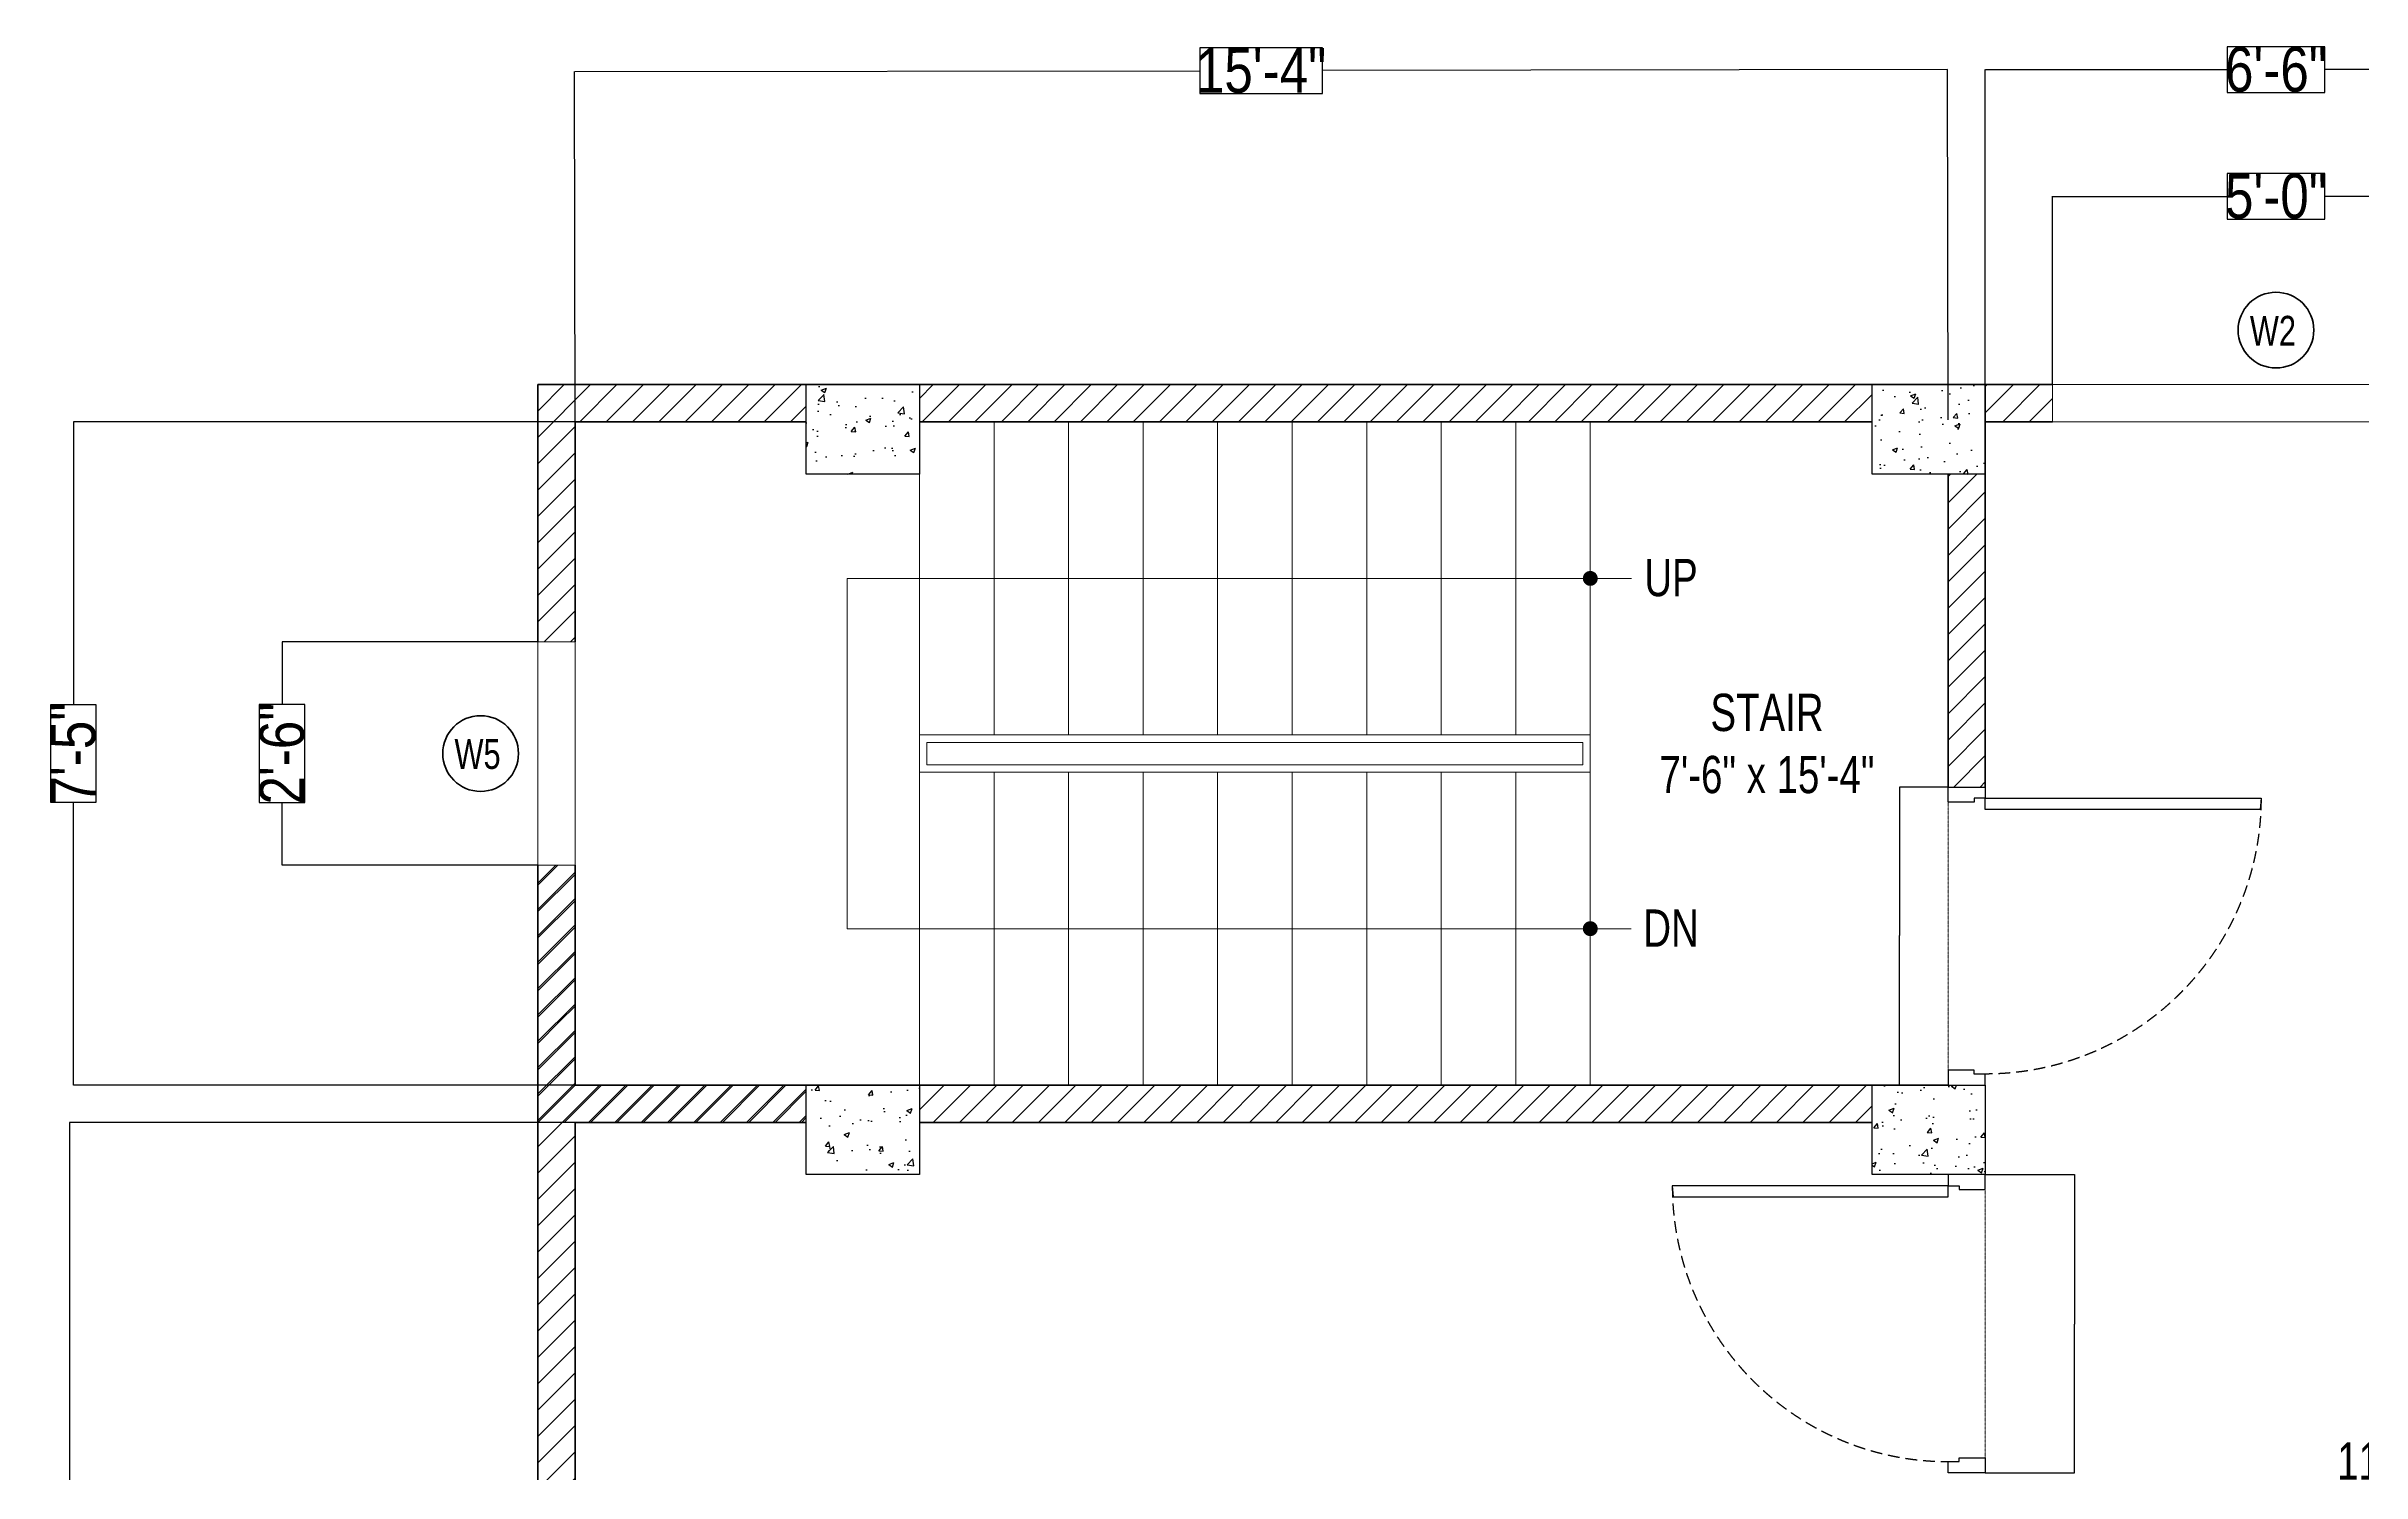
# Model space of a CAD drawing. Header units: feet. Extents: x 148946 to 3067997, y -35197 to 1690597.
# Drawn here: x 1116901 to 1427556, y 1427142 to 1618542 of the extents above; entities that cross this region are included whole.
import ezdxf

# ---------------------------------------------------------------- set-up
doc = ezdxf.new("R2010")
doc.units = ezdxf.units.FT
doc.header["$MEASUREMENT"] = 0
doc.header["$PDMODE"] = 35
doc.header["$PDSIZE"] = -10
doc.linetypes.add('DASHED2', pattern=[9.525, 6.35, -3.175])
doc.linetypes.add('HIDDEN', pattern=[0.375, 0.25, -0.125])
for name, color, linetype, lineweight in [('A-brick wall', 7, 'Continuous', 35), ('A-RAIL', 31, 'Continuous', 18), ('A-STAIR', 240, 'Continuous', 18), ('A-Text', 255, 'Continuous', 18), ('A-window sill', 66, 'Continuous', 15), ('col', 1, 'Continuous', 30), ('DIM', 13, 'Continuous', 9), ('FH_wall', 139, 'Continuous', 60), ('Glass', 209, 'Continuous', 5), ('Hach', 252, 'Continuous', 5), ('Hatch', 252, 'Continuous', 5)]:
    doc.layers.add(name, color=color, linetype=linetype, lineweight=lineweight)
doc.layers.add('D1', color=191, linetype='Continuous')
doc.styles.add('ARIAL', font='arial.ttf', dxfattribs={"width": 0.9})
doc.styles.get("Standard").update_dxf_attribs({"font": 'ARIALN.TTF'})
doc.dimstyles.new('Copy of 1-4', dxfattribs={"dimtxt": 48, "dimasz": 4, "dimexe": 2, "dimexo": 1.5, "dimgap": -1.5, "dimtad": 0, "dimdec": 1, "dimlfac": 0.01, "dimzin": 3, "dimdsep": 46, "dimlunit": 4, "dimtxsty": 'Standard', "dimcen": 0.09, "dimdle": 4, "dimclrd": 256, "dimclre": 256, "dimclrt": 7, "dimadec": 0, "dimazin": 0, "dimtfac": 1, "dimtdec": 1, "dimtofl": 0, "dimtmove": 2, "dimatfit": 3, "dimfxl": 2, "dimfrac": 1, "dimtolj": 1, "dimtzin": 0, "dimlwd": -1, "dimlwe": -1, "dimarcsym": 0})
doc.dimstyles.new('latest', dxfattribs={"dimtxt": 960, "dimasz": 4, "dimexe": 2, "dimexo": 1.5, "dimgap": -1.5, "dimtad": 0, "dimdec": 1, "dimlfac": 0.001, "dimzin": 3, "dimdsep": 46, "dimlunit": 4, "dimtxsty": 'Standard', "dimcen": 0.09, "dimdle": 4, "dimclrd": 256, "dimclre": 256, "dimclrt": 7, "dimadec": 0, "dimazin": 0, "dimtfac": 600, "dimtdec": 1, "dimtofl": 0, "dimtmove": 2, "dimatfit": 3, "dimfxl": 2, "dimfrac": 1, "dimtolj": 1, "dimtzin": 0, "dimlwd": -1, "dimlwe": -1, "dimarcsym": 0})
pattern_1 = [(45, (892854.4, 6006608.3), (-1767.767, 1767.767), [])]
pattern_2 = [(50, (892854.4, 6006608.3), (7172.602, -627.521), [750, -8250]), (355, (892854, 6006608), (-1387.513, 7521.921), [600, -6600]), (100.4514, (893452, 6006556), (5785.094, 6894.395), [637.402, -7011.421]), (46.1842, (892854, 6008608), (10672.41, -1655.19), [1125, -12375]), (96.6356, (893744, 6008470), (9346.627, 9741.179), [956.103, -10517.13]), (351.1842, (892854, 6008608), (9346.62, 9741.186), [900, -9900]), (21, (893854.4, 6008108.3), (5969.0705, -4026.189), [750, -8250]), (326, (893854, 6008108), (2433.153, 7251.5), [600, -6600]), (71.4514, (894352, 6007773), (8402.226, 3225.305), [637.402, -7011.421]), (37.5, (892854.4, 6006608.3), (121.5986, 3328.9385), [0, -6520, 0, -6700, 0, -6625]), (7.5, (892854.4, 6006608.3), (2630.6954, 3944.117), [0, -3820, 0, -6370, 0, -2525]), (327.5, (890624.4, 6006608.3), (5338.2244, -225.5487), [0, -2500, 0, -7800, 0, -10350]), (317.5, (889624.4, 6006608.3), (5831.8617, 1001.05), [0, -3250, 0, -5180, 0, -7350])]

# ---------------------------------------------------------------- blocks, each defined once
blk = doc.blocks.new('door room')
at = {"layer": 'D1', "ltscale": 0.5}
for points in [[(1101.42, -1673.76), (1099.92, -1673.88), (1099.92, -1710.76), (1101.42, -1710.76)], [(1062.92, -1710.76), (1064.42, -1710.76), (1064.42, -1712.26), (1064.92, -1712.26), (1064.92, -1715.76), (1062.92, -1715.76)], [(1100.92, -1715.76), (1102.92, -1715.76), (1102.92, -1710.76), (1101.42, -1710.76), (1101.42, -1712.26), (1100.92, -1712.26)]]:
    blk.add_lwpolyline(points, close=True, dxfattribs=at)
at = {"layer": 'D1', "linetype": 'DASHED2', "ltscale": 0.25}
blk.add_arc((1101.42, -1710.76), 37, 90, 180, dxfattribs=at)
blk = doc.blocks.new('*D84')
at = {"ltscale": 0.2, "transparency": 16777216}
for p, q in [((1187855, 1474142), (1120031, 1474142)), ((1120033, 1474138), (1120033, 1384370)), ((1123098, 1384370), (1116968, 1384370)), ((1116968, 1384370), (1116968, 1367914)), ((1123098, 1367914), (1123098, 1384370)), ((1116968, 1367914), (1123098, 1367914)), ((1120033, 1278146), (1120033, 1367914)), ((1187855, 1278142), (1120031, 1278142))]:
    blk.add_line(p, q, dxfattribs=at)
for points in [[(1120032, 1474138), (1120033, 1474138), (1120033, 1474142)], [(1120032, 1278146), (1120033, 1278146), (1120033, 1278142)]]:
    blk.add_solid(points, dxfattribs=at)
at = {"layer": 'Defpoints', "color": 0, "ltscale": 0.2, "transparency": 16777216}
for p in [(1120033, 1474142), (1187856, 1474142), (1187856, 1278142)]:
    blk.add_point(p, dxfattribs=at)
at = {"color": 7, "ltscale": 0.2, "transparency": 16777216, "insert": (1120033, 1376142), "char_height": 960, "attachment_point": 5, "rotation": 90}
blk.add_mtext('\\A1;{\\H6.25x;16\'-4"}', dxfattribs=at)
blk = doc.blocks.new('*D85')
at = {"ltscale": 0.2, "transparency": 16777216}
for p, q in [((1187855, 1568142), (1120531, 1568142)), ((1120533, 1568138), (1120533, 1530169)), ((1123585, 1530169), (1117480, 1530169)), ((1117480, 1530169), (1117480, 1517115)), ((1123585, 1517115), (1123585, 1530169)), ((1117480, 1517115), (1123585, 1517115)), ((1120533, 1479146), (1120533, 1517115)), ((1187855, 1479142), (1120531, 1479142))]:
    blk.add_line(p, q, dxfattribs=at)
for points in [[(1120532, 1568138), (1120533, 1568138), (1120533, 1568142)], [(1120532, 1479146), (1120533, 1479146), (1120533, 1479142)]]:
    blk.add_solid(points, dxfattribs=at)
at = {"layer": 'Defpoints', "color": 0, "ltscale": 0.2, "transparency": 16777216}
for p in [(1120533, 1568142), (1187856, 1568142), (1187856, 1479142)]:
    blk.add_point(p, dxfattribs=at)
at = {"color": 7, "ltscale": 0.2, "transparency": 16777216, "insert": (1120533, 1523642), "char_height": 960, "attachment_point": 5, "rotation": 90}
blk.add_mtext('\\A1;{\\H6.25x;7\'-5"}', dxfattribs=at)
blk = doc.blocks.new('*D86')
at = {"ltscale": 0.2, "transparency": 16777216}
for p, q in [((1288111, 1618357), (1271655, 1618333)), ((1271655, 1618333), (1271664, 1612203)), ((1288120, 1612227), (1288111, 1618357)), ((1371983, 1615414), (1288115, 1615292)), ((1372055, 1568412), (1371987, 1615416)), ((1187856, 1568143), (1187788, 1615148)), ((1187792, 1615146), (1271659, 1615268)), ((1271664, 1612203), (1288120, 1612227))]:
    blk.add_line(p, q, dxfattribs=at)
for points in [[(1371983, 1615415), (1371983, 1615413), (1371987, 1615414)], [(1187792, 1615146), (1187792, 1615145), (1187788, 1615146)]]:
    blk.add_solid(points, dxfattribs=at)
at = {"layer": 'Defpoints', "color": 0, "ltscale": 0.2, "transparency": 16777216}
for p in [(1371987, 1615414), (1187856, 1568142), (1372055, 1568410)]:
    blk.add_point(p, dxfattribs=at)
at = {"color": 7, "ltscale": 0.2, "transparency": 16777216, "insert": (1279887, 1615280), "char_height": 960, "attachment_point": 5, "rotation": 0.08348}
blk.add_mtext('\\A1;{\\H6.25x;15\'-4"}', dxfattribs=at)
blk = doc.blocks.new('*D87')
at = {"ltscale": 0.2, "transparency": 16777216}
for p, q in [((1377056, 1568144), (1377056, 1615412)), ((1377060, 1615410), (1409493, 1615410)), ((1422618, 1618475), (1409493, 1618475)), ((1409493, 1618475), (1409493, 1612345)), ((1422618, 1612345), (1422618, 1618475)), ((1455052, 1615410), (1422618, 1615410)), ((1455056, 1568144), (1455056, 1615412)), ((1409493, 1612345), (1422618, 1612345))]:
    blk.add_line(p, q, dxfattribs=at)
for points in [[(1377060, 1615411), (1377060, 1615410), (1377056, 1615410)], [(1455052, 1615411), (1455052, 1615410), (1455056, 1615410)]]:
    blk.add_solid(points, dxfattribs=at)
at = {"layer": 'Defpoints', "color": 0, "ltscale": 0.2, "transparency": 16777216}
for p in [(1455056, 1615410), (1377056, 1568142), (1455056, 1568142)]:
    blk.add_point(p, dxfattribs=at)
at = {"color": 7, "ltscale": 0.2, "transparency": 16777216, "insert": (1416056, 1615410), "char_height": 960, "attachment_point": 5}
blk.add_mtext('\\A1;{\\H6.25x;6\'-6"}', dxfattribs=at)
blk = doc.blocks.new('*D92')
at = {"ltscale": 0.2, "transparency": 16777216}
for p, q in [((1422603, 1601475), (1409508, 1601475)), ((1409508, 1601475), (1409508, 1595345)), ((1422603, 1595345), (1422603, 1601475)), ((1386056, 1573144), (1386056, 1598412)), ((1386060, 1598410), (1409508, 1598410)), ((1446052, 1598410), (1422603, 1598410)), ((1446056, 1573144), (1446056, 1598412)), ((1409508, 1595345), (1422603, 1595345))]:
    blk.add_line(p, q, dxfattribs=at)
for points in [[(1386060, 1598411), (1386060, 1598410), (1386056, 1598410)], [(1446052, 1598411), (1446052, 1598410), (1446056, 1598410)]]:
    blk.add_solid(points, dxfattribs=at)
at = {"layer": 'Defpoints', "color": 0, "ltscale": 0.2, "transparency": 16777216}
for p in [(1386056, 1598410), (1386056, 1573142), (1446056, 1573142)]:
    blk.add_point(p, dxfattribs=at)
at = {"color": 7, "ltscale": 0.2, "transparency": 16777216, "insert": (1416056, 1598410), "char_height": 960, "attachment_point": 5}
blk.add_mtext('\\A1;{\\H6.25x;5\'-0"}', dxfattribs=at)
blk = doc.blocks.new('*D93')
at = {"ltscale": 0.2, "transparency": 16777216}
for p, q in [((1182855, 1538642), (1148531, 1538642)), ((1148533, 1538638), (1148533, 1530231)), ((1151598, 1530231), (1145468, 1530231)), ((1145468, 1530231), (1145468, 1517053)), ((1151598, 1517053), (1151598, 1530231)), ((1145468, 1517053), (1151598, 1517053)), ((1148533, 1508646), (1148533, 1517053)), ((1182855, 1508642), (1148531, 1508642))]:
    blk.add_line(p, q, dxfattribs=at)
for points in [[(1148532, 1538638), (1148533, 1538638), (1148533, 1538642)], [(1148532, 1508646), (1148533, 1508646), (1148533, 1508642)]]:
    blk.add_solid(points, dxfattribs=at)
at = {"layer": 'Defpoints', "color": 0, "ltscale": 0.2, "transparency": 16777216}
for p in [(1148533, 1538642), (1182856, 1538642), (1182856, 1508642)]:
    blk.add_point(p, dxfattribs=at)
at = {"color": 7, "ltscale": 0.2, "transparency": 16777216, "insert": (1148533, 1523642), "char_height": 960, "attachment_point": 5, "rotation": 90}
blk.add_mtext('\\A1;{\\H6.25x;2\'-6"}', dxfattribs=at)
blk = doc.blocks.new('*D101')
at = {"ltscale": 0.2, "transparency": 16777216}
for p, q in [((1377057, 1467142), (1389035, 1467142)), ((1389033, 1467138), (1389033, 1447211)), ((1389059, 1447211), (1389007, 1447211)), ((1389007, 1447211), (1389007, 1447073)), ((1389007, 1447073), (1389059, 1447073)), ((1389033, 1427146), (1389033, 1447073)), ((1389059, 1447073), (1389059, 1447211)), ((1377057, 1427142), (1389035, 1427142))]:
    blk.add_line(p, q, dxfattribs=at)
for points in [[(1389032, 1467138), (1389033, 1467138), (1389033, 1467142)], [(1389032, 1427146), (1389033, 1427146), (1389033, 1427142)]]:
    blk.add_solid(points, dxfattribs=at)
at = {"layer": 'Defpoints', "color": 0, "ltscale": 0.2, "transparency": 16777216}
for p in [(1377056, 1467142), (1389033, 1467142), (1377056, 1427142)]:
    blk.add_point(p, dxfattribs=at)
at = {"color": 7, "ltscale": 0.2, "transparency": 16777216, "insert": (1389033, 1447142), "char_height": 48, "attachment_point": 5, "rotation": 90}
blk.add_mtext('\\A1;33\'-4"', dxfattribs=at)
blk = doc.blocks.new('*D105')
at = {"ltscale": 0.2, "transparency": 16777216}
for p, q in [((1372054, 1519142), (1365531, 1519142)), ((1365533, 1519138), (1365533, 1499211)), ((1365559, 1499211), (1365507, 1499211)), ((1365507, 1499211), (1365507, 1499073)), ((1365507, 1499073), (1365559, 1499073)), ((1365533, 1479146), (1365533, 1499073)), ((1365559, 1499073), (1365559, 1499211)), ((1372054, 1479142), (1365531, 1479142))]:
    blk.add_line(p, q, dxfattribs=at)
for points in [[(1365532, 1519138), (1365533, 1519138), (1365533, 1519142)], [(1365532, 1479146), (1365533, 1479146), (1365533, 1479142)]]:
    blk.add_solid(points, dxfattribs=at)
at = {"layer": 'Defpoints', "color": 0, "ltscale": 0.2, "transparency": 16777216}
for p in [(1365533, 1519142), (1372056, 1519142), (1372056, 1479142)]:
    blk.add_point(p, dxfattribs=at)
at = {"color": 7, "ltscale": 0.2, "transparency": 16777216, "insert": (1365533, 1499142), "char_height": 48, "attachment_point": 5, "rotation": 90}
blk.add_mtext('\\A1;33\'-4"', dxfattribs=at)

msp = doc.modelspace()

# ---------------------------------------------------------------- hatches: boundary and pattern name
at = {"layer": 'col', "ltscale": 0.2}
h = msp.add_hatch(dxfattribs=at)
h.set_pattern_fill('AR-CONC', color=3, scale=1000, style=0)
h.set_pattern_definition(pattern_2)
h.paths.add_polyline_path([(1218856.13, 1561142), (1218856.13, 1573142), (1234055.5, 1573142), (1234055.5, 1561142)])
h = msp.add_hatch(dxfattribs=at)
h.set_pattern_fill('AR-CONC', color=3, scale=1000, style=0)
h.set_pattern_definition(pattern_2)
h.paths.add_polyline_path([(1361856.13, 1561142), (1361856.13, 1573142), (1377055.5, 1573142), (1377055.5, 1561142)])
h = msp.add_hatch(dxfattribs=at)
h.set_pattern_fill('AR-CONC', color=3, scale=1000, style=0)
h.set_pattern_definition(pattern_2)
h.paths.add_polyline_path([(1218856.13, 1467142), (1218856.13, 1479142), (1234055.5, 1479142), (1234055.5, 1467142)])
h = msp.add_hatch(dxfattribs=at)
h.set_pattern_fill('AR-CONC', color=3, scale=1000, style=0)
h.set_pattern_definition(pattern_2)
h.paths.add_polyline_path([(1361856.13, 1467142), (1361856.13, 1479142), (1377055.5, 1479142), (1377055.5, 1467142)])
at = {"layer": 'Hach', "ltscale": 0.2}
h = msp.add_hatch(dxfattribs=at)
h.set_pattern_fill('ANSI31', color=252, scale=20000, style=0)
h.set_pattern_definition(pattern_1)
h.paths.add_polyline_path([(1187856.13, 1568142), (1218856.13, 1568142), (1218856.13, 1573142), (1182856.13, 1573142), (1182856.13, 1538642), (1187856.13, 1538642)])
h = msp.add_hatch(dxfattribs=at)
h.set_pattern_fill('ANSI31', color=252, scale=20000, style=0)
h.set_pattern_definition(pattern_1)
h.paths.add_polyline_path([(1361856.13, 1573142), (1234055.5, 1573142), (1234055.5, 1568142), (1361856.13, 1568142)])
h = msp.add_hatch(dxfattribs=at)
h.set_pattern_fill('ANSI31', color=252, scale=20000, style=0)
h.set_pattern_definition(pattern_1)
h.paths.add_polyline_path([(1386055.5, 1573142), (1377055.5, 1573142), (1377055.5, 1568142), (1386055.5, 1568142)])
h = msp.add_hatch(dxfattribs=at)
h.set_pattern_fill('ANSI31', color=252, scale=20000, style=0)
h.set_pattern_definition(pattern_1)
h.paths.add_polyline_path([(1377055.5, 1561142), (1372055.5, 1561142), (1372055.5, 1519142), (1377055.5, 1519142)])
h = msp.add_hatch(dxfattribs=at)
h.set_pattern_fill('ANSI31', color=252, scale=20000, style=0)
h.set_pattern_definition(pattern_1)
h.paths.add_polyline_path([(1187856.13, 1508642), (1182856.13, 1508642), (1182856.13, 1487759.47), (1187856.13, 1487759.47)])
h = msp.add_hatch(dxfattribs=at)
h.set_pattern_fill('ANSI31', color=252, scale=20000, style=0)
h.set_pattern_definition(pattern_1)
h.paths.add_polyline_path([(1218856.13, 1479142), (1187856.13, 1479142), (1187856.13, 1487759.47), (1182856.13, 1487759.47), (1182856.13, 1474142), (1218856.13, 1474142)])
h = msp.add_hatch(dxfattribs=at)
h.set_pattern_fill('ANSI31', color=252, scale=20000, style=0)
h.set_pattern_definition(pattern_1)
h.paths.add_polyline_path([(1361856.13, 1479142), (1234055.5, 1479142), (1234055.5, 1474142), (1361856.13, 1474142)])
at = {"layer": 'Hatch', "ltscale": 0.2}
h = msp.add_hatch(dxfattribs=at)
h.set_pattern_fill('ANSI31', color=252, scale=20000)
h.set_pattern_definition([(45, (-53942944.5, -35142858), (-1767.76695, 1767.76695), [])])
h.paths.add_polyline_path([(1187856.13, 1474142), (1192856.13, 1474142), (1218856.13, 1474142), (1218856.13, 1479142), (1187856.13, 1479142), (1187856.13, 1508642), (1182856.13, 1508642), (1182856.13, 1474142), (1182856.13, 1423848.92), (1187856.13, 1423848.92)])

# ---------------------------------------------------------------- linework, layer by layer
at = {"layer": 'A-brick wall'}
for p, q in [((1386055.5, 1573142), (1182856.13, 1573142)), ((1182856.13, 1573142), (1182856.13, 1538642)), ((1218856.13, 1568142), (1187856.13, 1568142)), ((1187856.13, 1568142), (1187856.13, 1538642)), ((1361856.13, 1568142), (1234055.5, 1568142)), ((1377055.5, 1519142), (1377055.5, 1568142)), ((1386055.5, 1568142), (1377055.5, 1568142)), ((1372055.5, 1519142), (1372055.5, 1561142)), ((1182856.13, 1508642), (1182856.13, 1474142)), ((1187856.13, 1508642), (1187856.13, 1479141.85)), ((1372055.5, 1479142), (1187856.13, 1479142)), ((1182856.29, 1474142), (1182856.13, 1474142)), ((1182856.13, 1474142), (1182856.13, 1273142)), ((1218856.13, 1474142), (1187856.13, 1474142)), ((1187856.13, 1474142), (1187856.13, 1278142)), ((1361856.13, 1474142), (1234055.5, 1474142))]:
    msp.add_line(p, q, dxfattribs=at)
for centre in [(1416055.5, 1580460.07), (1175168.87, 1523642)]:
    msp.add_circle(centre, 5081.96, dxfattribs=at)
at = {"layer": 'A-RAIL'}
for points in [[(1324055.5, 1521142), (1234055.5, 1521142), (1234055.5, 1526142), (1324055.5, 1526142)], [(1323055.5, 1522142), (1235055.5, 1522142), (1235055.5, 1525142), (1323055.5, 1525142)]]:
    msp.add_lwpolyline(points, close=True, dxfattribs=at)
at = {"layer": 'A-STAIR'}
for p, q in [((1234055.5, 1526142), (1234055.5, 1568142)), ((1244055.5, 1526142), (1244055.5, 1568142)), ((1254055.5, 1526142), (1254055.5, 1568142)), ((1264055.5, 1526142), (1264055.5, 1568142)), ((1274055.5, 1526142), (1274055.5, 1568142)), ((1284055.5, 1526142), (1284055.5, 1568142)), ((1294055.5, 1526142), (1294055.5, 1568142)), ((1304055.5, 1526142), (1304055.5, 1568142)), ((1314055.5, 1526142), (1314055.5, 1568142)), ((1324055.5, 1479142), (1324055.5, 1568142)), ((1234055.5, 1479142), (1234055.5, 1521142)), ((1244055.5, 1479142), (1244055.5, 1521142)), ((1254055.5, 1479142), (1254055.5, 1521142)), ((1264055.5, 1479142), (1264055.5, 1521142)), ((1274055.5, 1479142), (1274055.5, 1521142)), ((1284055.5, 1479142), (1284055.5, 1521142)), ((1294055.5, 1479142), (1294055.5, 1521142)), ((1304055.5, 1479142), (1304055.5, 1521142)), ((1314055.5, 1479142), (1314055.5, 1521142))]:
    msp.add_line(p, q, dxfattribs=at)
at = {"layer": 'A-window sill'}
for p, q in [((1446055.5, 1573142), (1386055.5, 1573142)), ((1386055.5, 1573142), (1386055.5, 1568142)), ((1386055.5, 1568142), (1446055.5, 1568142)), ((1182856.13, 1508642), (1182856.13, 1538642)), ((1182856.13, 1538642), (1187856.13, 1538642)), ((1187856.13, 1538642), (1187856.13, 1508642)), ((1187856.13, 1508642), (1182856.13, 1508642)), ((1187856.13, 1474142), (1192856.13, 1474142))]:
    msp.add_line(p, q, dxfattribs=at)
at = {"layer": 'col', "color": 3}
for points in [[(1218856.13, 1561142), (1218856.13, 1573142), (1234055.5, 1573142), (1234055.5, 1561142)], [(1361856.13, 1561142), (1361856.13, 1573142), (1377055.5, 1573142), (1377055.5, 1561142)], [(1218856.13, 1467142), (1218856.13, 1479142), (1234055.5, 1479142), (1234055.5, 1467142)], [(1361856.13, 1467142), (1361856.13, 1479142), (1377055.5, 1479142), (1377055.5, 1467142)]]:
    msp.add_lwpolyline(points, close=True, dxfattribs=at)
at = {"layer": 'DIM'}
for p, q in [((1329579.13, 1547142), (1224355.97, 1547142)), ((1224355.97, 1500142), (1224355.97, 1547142)), ((1224355.97, 1500142), (1329545.11, 1500142))]:
    msp.add_line(p, q, dxfattribs=at)
at = {"layer": 'DIM', "linetype": 'HIDDEN', "ltscale": 0.2}
for p, q in [((1372055.5, 1519142), (1372055.5, 1479142)), ((1377055.5, 1467142), (1377055.5, 1427142))]:
    msp.add_line(p, q, dxfattribs=at)
at = {"layer": 'DIM', "const_width": 1000}
for points in [[(1324055.5, 1547642, 1), (1324055.5, 1546642, 1)], [(1324055.5, 1500642, 1), (1324055.5, 1499642, 1)]]:
    msp.add_lwpolyline(points, format="xyb", close=True, dxfattribs=at)
at = {"layer": 'Glass', "ltscale": 0.2}
for p, q in [((1386055.5, 1568142), (1386055.5, 1573142)), ((1386055.5, 1573142), (1446055.5, 1573142)), ((1446055.5, 1568142), (1386055.5, 1568142)), ((1187856.13, 1538642), (1182856.13, 1538642)), ((1182856.13, 1538642), (1182856.13, 1508642)), ((1187856.13, 1508642), (1187856.13, 1538642)), ((1182856.13, 1508642), (1187856.13, 1508642))]:
    msp.add_line(p, q, dxfattribs=at)

# ---------------------------------------------------------------- block references
at = {"layer": 'FH_wall', "yscale": 1000, "zscale": 1000}
for p, xscale, rotation in [((3087811.7, 416217.61), -1000, 270), ((-338700.7, 364217.61), 1000, 90)]:
    msp.add_blockref('door room', p, dxfattribs=dict(at, xscale=xscale, rotation=rotation))

# ---------------------------------------------------------------- texts
at = {"layer": 'A-Text', "width": 42957.5174, "attachment_point": 5, "style": 'ARIAL'}
for s, insert, char_height in [('{\\fArial Narrow|b0|i0|c0|p34;\\C4;W2}', (1415646.14, 1580371.31), 4000), ('{\\fArial Narrow|b0|i0|c0|p34;UP}', (1334891.6, 1547220.89), 5000), ('{\\fArial Narrow|b0|i0|c0|p34;\\C4;STAIR\\C256;\\P7\'-6" x 15\'-4"}', (1347764.98, 1524960.21), 5000), ('{\\fArial Narrow|b0|i0|c0|p34;\\C4;W5}', (1174759.5, 1523553.24), 4000), ('{\\fArial Narrow|b0|i0|c0|p34;DN}', (1334891.6, 1500220.89), 5000), ('{\\fArial Narrow|b0|i0|c0|p34;\\C4;DINING\\C256;\\P11\'-4" x 10\'-5"}', (1440116.15, 1432833.86), 5000)]:
    msp.add_mtext(s, dxfattribs=dict(at, insert=insert, char_height=char_height))

# ---------------------------------------------------------------- dimensions: what is measured, and where the dimension line sits
at = {"ltscale": 0.2}
for base, p1, p2, picture, middle in [((1455055.5, 1615410.39), (1377055.5, 1568142), (1455055.5, 1568142), '*D87', (1416055.5, 1615410.39)), ((1386055.5, 1598410.39), (1446055.5, 1573142), (1386055.5, 1573142), '*D92', (1416055.5, 1598410.39))]:
    dim = msp.add_linear_dim(base=base, p1=p1, p2=p2, text='{\\H6.25x;<>}', dimstyle='latest', dxfattribs=at)
    dim.commit()
    dim.dimension.update_dxf_attribs({"geometry": picture, "text_midpoint": middle})
dim = msp.add_aligned_dim(p1=(1187856.13, 1568142), p2=(1372055.5, 1568410.39), distance=47003.63, text='{\\H6.25x;<>}', dimstyle='latest', dxfattribs=at)
dim.commit()
dim.dimension.update_dxf_attribs({"geometry": '*D86', "text_midpoint": (1279887.33, 1615279.77)})
for base, p1, p2, picture, middle in [((1120532.79, 1568142), (1187856.13, 1479142), (1187856.13, 1568142), '*D85', (1120532.79, 1523642)), ((1148532.79, 1538642), (1182856.13, 1508642), (1182856.13, 1538642), '*D93', (1148532.79, 1523642)), ((1120032.79, 1474142), (1187856.13, 1278142), (1187856.13, 1474142), '*D84', (1120032.79, 1376142))]:
    dim = msp.add_linear_dim(base=base, p1=p1, p2=p2, angle=90, text='{\\H6.25x;<>}', dimstyle='latest', dxfattribs=at)
    dim.commit()
    dim.dimension.update_dxf_attribs({"geometry": picture, "text_midpoint": middle})
for base, p1, p2, picture, middle in [((1365532.79, 1519142), (1372055.5, 1479142), (1372055.5, 1519142), '*D105', (1365532.79, 1499142)), ((1389032.79, 1467142), (1377055.5, 1427142), (1377055.5, 1467142), '*D101', (1389032.79, 1447142))]:
    dim = msp.add_linear_dim(base=base, p1=p1, p2=p2, angle=90, dimstyle='Copy of 1-4', dxfattribs=at)
    dim.commit()
    dim.dimension.update_dxf_attribs({"geometry": picture, "text_midpoint": middle})

doc.saveas('drawing.dxf')
